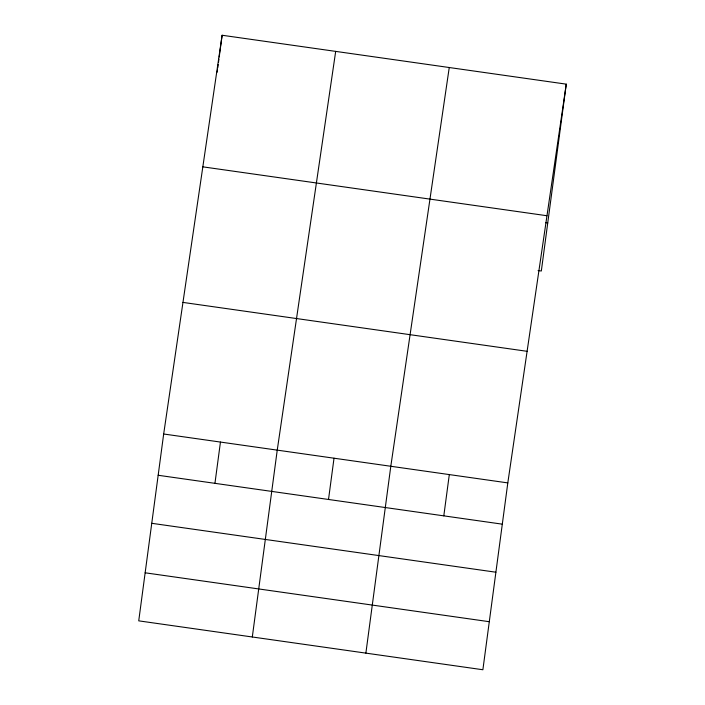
<?xml version="1.0" encoding="UTF-8"?>
<svg xmlns="http://www.w3.org/2000/svg" width="705" height="705" viewBox="0 0 705 705"><rect width="100%" height="100%" fill="white"/><g stroke="black" fill="none" stroke-linecap="round" stroke-linejoin="round"><path stroke-width="1.06" d="M163.675 433.998L138.735 620.849L482.881 669.75L507.811 482.899L566.265 84.151L222.119 35.25L163.675 433.998L507.811 482.899M217.193 72.174L217.484 70.007M217.774 67.83L218.206 64.569M218.497 62.401L218.929 59.141M219.22 56.973L222.119 35.25M214.946 483.33L220.453 442.061M252.311 636.985L277.241 450.134L335.686 51.386M328.512 499.475L334.02 458.206M365.877 653.121L390.808 466.269L449.252 67.521M443.806 515.857L449.305 474.588M566.265 84.151L541.325 271.002L538.082 270.544M202.828 166.838L546.974 215.739M545.573 222.657L547.741 222.956M182.956 302.41L527.102 351.31M158.167 475.267L502.304 524.167M151.751 523.304L495.897 572.213M145.151 572.804L489.296 621.704"/></g></svg>
